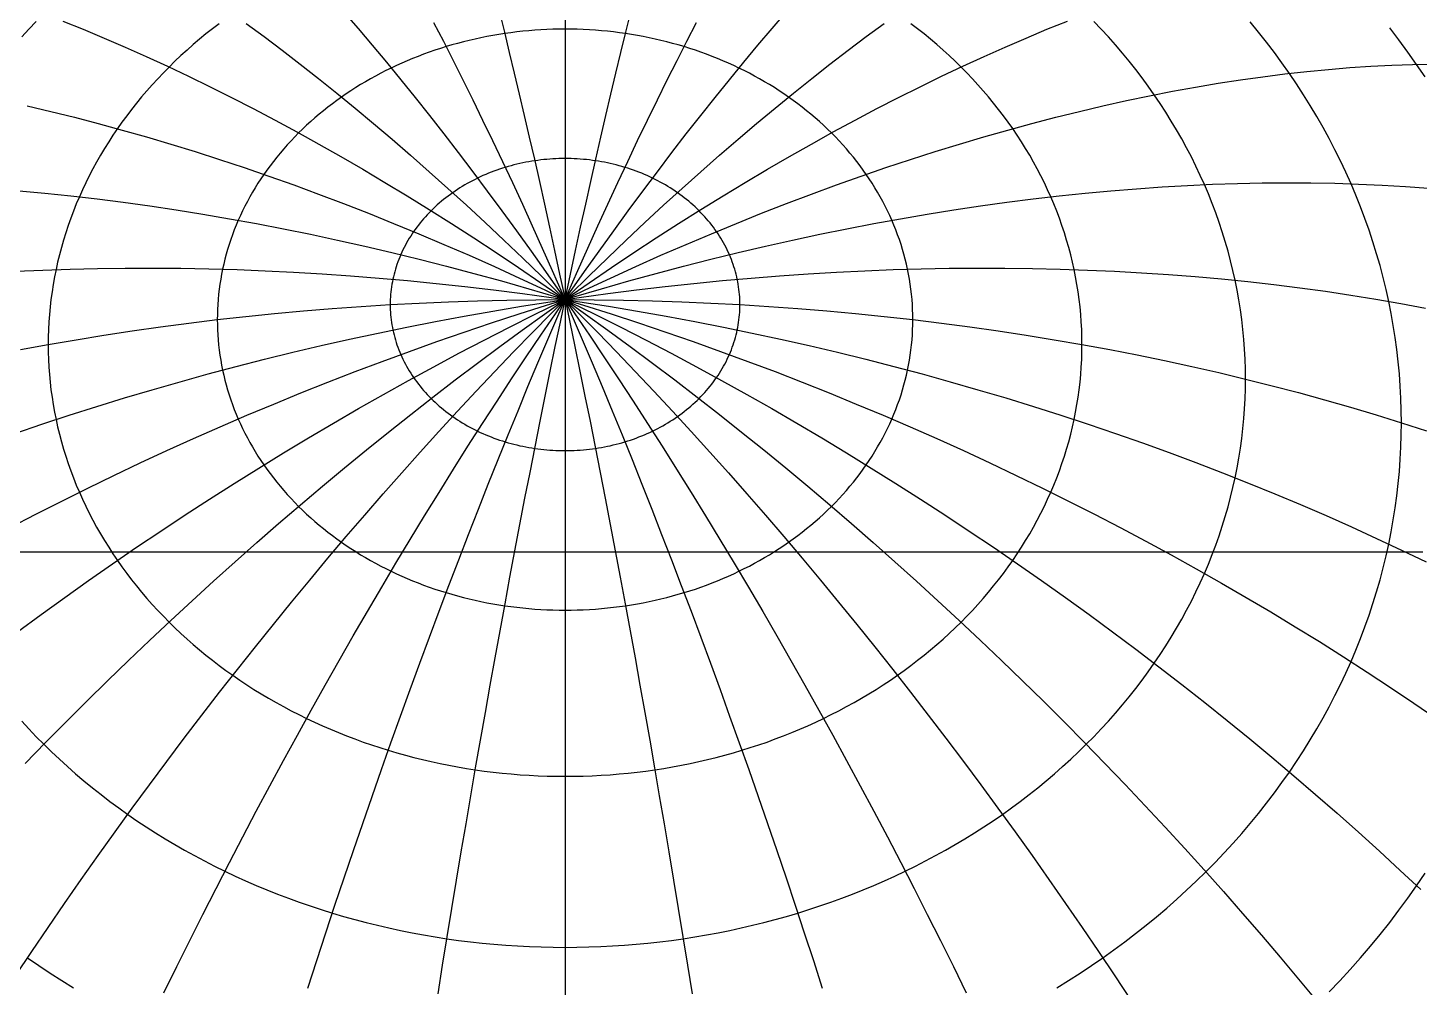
# Model space of a CAD drawing. Header units: millimetres. Extents: x -85 to 85, y -85 to 85.
# Drawn here: x -27.3 to 43.4, y 11.8 to 60.5 of the extents above; entities that cross this region are included whole.
import ezdxf

# ---------------------------------------------------------------- set-up
doc = ezdxf.new("R2010")
doc.units = ezdxf.units.MM
doc.layers.add('CUT_OUTER', color=1, linetype='Continuous')
doc.layers.add('ENGRAVE_FINE', color=8, linetype='Continuous')

msp = doc.modelspace()

# ---------------------------------------------------------------- linework, layer by layer
at = {"layer": 'CUT_OUTER'}
msp.add_circle((0, 0), 85, dxfattribs=at)
at = {"layer": 'ENGRAVE_FINE'}
for points in [[(-26.868, 60.848), (-27.2436, 60.4535), (-27.6109, 60.0535)], [(-27.4328, 23.1286), (-26.3981, 24.191), (-25.3552, 25.2461), (-24.3047, 26.2935), (-23.2467, 27.3328), (-22.1817, 28.3639), (-21.1099, 29.3863), (-20.0316, 30.3997), (-18.9473, 31.4039), (-17.8572, 32.3985), (-16.7617, 33.3833), (-15.661, 34.3579), (-14.5556, 35.322), (-13.4457, 36.2753), (-12.3318, 37.2177), (-11.2141, 38.1486), (-10.093, 39.068), (-8.9688, 39.9754), (-7.8418, 40.8707), (-6.7125, 41.7535), (-5.5812, 42.6236), (-4.4481, 43.4808), (-3.3137, 44.3247), (-2.1783, 45.155), (-1.0422, 45.9717), (0.0942, 46.7743), (1.2306, 47.5626), (2.3666, 48.3365), (3.5019, 49.0957), (4.6361, 49.8399), (5.7689, 50.5689), (6.8999, 51.2825), (8.0289, 51.9805), (9.1554, 52.6627), (10.2791, 53.3288), (11.3997, 53.9787), (12.5168, 54.6121), (13.6301, 55.2289), (14.7392, 55.8289), (15.8439, 56.4119), (16.9437, 56.9777), (18.0383, 57.5261), (19.1275, 58.057), (20.2109, 58.5702), (21.288, 59.0656), (22.3587, 59.543), (23.4226, 60.0023), (24.4794, 60.4432), (25.5287, 60.8658)], [(-25.5287, 60.8658), (-24.4794, 60.4432), (-23.4226, 60.0023), (-22.3587, 59.543), (-21.288, 59.0656), (-20.2109, 58.5702), (-19.1275, 58.057), (-18.0383, 57.5261), (-16.9437, 56.9777), (-15.8439, 56.4119), (-14.7392, 55.8289), (-13.6301, 55.2289), (-12.5168, 54.6121), (-11.3997, 53.9787), (-10.2791, 53.3288), (-9.1554, 52.6627), (-8.0289, 51.9805), (-6.8999, 51.2825), (-5.7689, 50.5689), (-4.6361, 49.8399), (-3.5019, 49.0957), (-2.3666, 48.3365), (-1.2306, 47.5626), (-0.0942, 46.7743), (1.0422, 45.9717), (2.1783, 45.155), (3.3137, 44.3247), (4.4481, 43.4808), (5.5812, 42.6236), (6.7125, 41.7535), (7.8418, 40.8707), (8.9688, 39.9754), (10.093, 39.068), (11.2141, 38.1486), (12.3318, 37.2177), (13.4457, 36.2753), (14.5556, 35.322), (15.661, 34.3579), (16.7617, 33.3833), (17.8572, 32.3985), (18.9473, 31.4039), (20.0316, 30.3997), (21.1099, 29.3863), (22.1817, 28.3639), (23.2467, 27.3328), (24.3047, 26.2935), (25.3552, 25.2461), (26.3981, 24.191), (27.4328, 23.1286), (28.4593, 22.0591), (29.4771, 20.9829), (30.4858, 19.9003), (31.4853, 18.8117), (32.4753, 17.7173), (33.4553, 16.6175), (34.4251, 15.5127), (35.3844, 14.4031), (36.333, 13.2891), (37.2705, 12.1711), (38.1966, 11.0494)], [(-20.3871, 11.4811), (-19.7332, 12.8122), (-19.0732, 14.1394), (-18.4075, 15.4623), (-17.7361, 16.7804), (-17.0594, 18.0935), (-16.3774, 19.4011), (-15.6905, 20.7027), (-14.9988, 21.998), (-14.3025, 23.2866), (-13.6019, 24.5682), (-12.8971, 25.8422), (-12.1884, 27.1084), (-11.4759, 28.3663), (-10.76, 29.6156), (-10.0408, 30.8559), (-9.3186, 32.0867), (-8.5935, 33.3078), (-7.8657, 34.5188), (-7.1356, 35.7192), (-6.4033, 36.9087), (-5.6691, 38.0871), (-4.9331, 39.2538), (-4.1957, 40.4085), (-3.4569, 41.5509), (-2.7171, 42.6807), (-1.9765, 43.7975), (-1.2353, 44.9009), (-0.4937, 45.9907), (0.2481, 47.0664), (0.9897, 48.1279), (1.7311, 49.1746), (2.472, 50.2064), (3.2121, 51.2229), (3.9512, 52.2237), (4.6891, 53.2087), (5.4256, 54.1775), (6.1604, 55.1297), (6.8934, 56.0652), (7.6242, 56.9836), (8.3528, 57.8846), (9.0787, 58.768), (9.802, 59.6335), (10.5222, 60.4809), (11.2392, 61.3098)], [(-11.2392, 61.3098), (-10.5222, 60.4809), (-9.802, 59.6335), (-9.0787, 58.768), (-8.3528, 57.8846), (-7.6242, 56.9836), (-6.8934, 56.0652), (-6.1604, 55.1297), (-5.4256, 54.1775), (-4.6891, 53.2087), (-3.9512, 52.2237), (-3.2121, 51.2229), (-2.472, 50.2064), (-1.7311, 49.1746), (-0.9897, 48.1279), (-0.2481, 47.0664), (0.4937, 45.9907), (1.2353, 44.9009), (1.9765, 43.7975), (2.7171, 42.6807), (3.4569, 41.5509), (4.1957, 40.4085), (4.9331, 39.2538), (5.6691, 38.0871), (6.4033, 36.9087), (7.1356, 35.7192), (7.8657, 34.5188), (8.5935, 33.3078), (9.3186, 32.0867), (10.0408, 30.8559), (10.76, 29.6156), (11.4759, 28.3663), (12.1884, 27.1084), (12.8971, 25.8422), (13.6019, 24.5682), (14.3025, 23.2866), (14.9988, 21.998), (15.6905, 20.7027), (16.3774, 19.4011), (17.0594, 18.0935), (17.7361, 16.7804), (18.4075, 15.4623), (19.0732, 14.1394), (19.7332, 12.8122), (20.3871, 11.4811)], [(-6.4546, 11.4216), (-6.222, 12.874), (-5.9874, 14.3225), (-5.7511, 15.7666), (-5.513, 17.206), (-5.2732, 18.6401), (-5.0318, 20.0685), (-4.7888, 21.4908), (-4.5444, 22.9065), (-4.2986, 24.3153), (-4.0516, 25.7167), (-3.8032, 27.1102), (-3.5538, 28.4955), (-3.3032, 29.8721), (-3.0516, 31.2396), (-2.7991, 32.5976), (-2.5458, 33.9457), (-2.2917, 35.2834), (-2.0368, 36.6103), (-1.7814, 37.9262), (-1.5254, 39.2304), (-1.2689, 40.5227), (-1.0121, 41.8027), (-0.755, 43.0699), (-0.4976, 44.324), (-0.24, 45.5647), (0.0176, 46.7914), (0.2751, 48.0039), (0.5327, 49.2017), (0.79, 50.3846), (1.0471, 51.5521), (1.3039, 52.704), (1.5603, 53.8397), (1.8162, 54.9591), (2.0716, 56.0617), (2.3263, 57.1473), (2.5803, 58.2154), (2.8336, 59.2658), (3.086, 60.2982), (3.3374, 61.3122)], [(-3.3374, 61.3122), (-3.086, 60.2982), (-2.8336, 59.2658), (-2.5803, 58.2154), (-2.3263, 57.1473), (-2.0716, 56.0617), (-1.8162, 54.9591), (-1.5603, 53.8397), (-1.3039, 52.704), (-1.0471, 51.5521), (-0.79, 50.3846), (-0.5327, 49.2017), (-0.2751, 48.0039), (-0.0176, 46.7914), (0.24, 45.5647), (0.4976, 44.324), (0.755, 43.0699), (1.0121, 41.8027), (1.2689, 40.5227), (1.5254, 39.2304), (1.7814, 37.9262), (2.0368, 36.6103), (2.2917, 35.2834), (2.5458, 33.9457), (2.7991, 32.5976), (3.0516, 31.2396), (3.3032, 29.8721), (3.5538, 28.4955), (3.8032, 27.1102), (4.0516, 25.7167), (4.2986, 24.3153), (4.5444, 22.9065), (4.7888, 21.4908), (5.0318, 20.0685), (5.2732, 18.6401), (5.513, 17.206), (5.7511, 15.7666), (5.9874, 14.3225), (6.222, 12.874), (6.4546, 11.4216)], [(0, 61.1439), (0, 60.1041), (0, 59.046), (0, 57.9699), (0, 56.8761), (0, 55.765), (0, 54.6369), (0, 53.4922), (0, 52.3312), (0, 51.1543), (0, 49.9617), (0, 48.754), (0, 47.5314), (0, 46.2943), (0, 45.0431), (0, 43.7782), (0, 42.5), (0, 41.2088), (0, 39.9051), (0, 38.5892), (0, 37.2615), (0, 35.9226), (0, 34.5726), (0, 33.2121), (0, 31.8416), (0, 30.4613), (0, 29.0717), (0, 27.6733), (0, 26.2664), (0, 24.8516), (0, 23.4292), (0, 21.9996), (0, 20.5634), (0, 19.1208), (0, 17.6725), (0, 16.2188), (0, 14.7601), (0, 13.2969), (0, 11.8297), (0, 10.3589)], [(34.5726, 42.6701), (34.5673, 43.1742), (34.5516, 43.6782), (34.5252, 44.1818), (34.4884, 44.685), (34.4411, 45.1876), (34.3832, 45.6894), (34.3149, 46.1903), (34.2362, 46.6901), (34.147, 47.1887), (34.0474, 47.6859), (33.9374, 48.1816), (33.8171, 48.6757), (33.6865, 49.1678), (33.5457, 49.658), (33.3946, 50.1461), (33.2333, 50.6319), (33.062, 51.1153), (32.8805, 51.5961), (32.689, 52.0742), (32.4876, 52.5494), (32.2763, 53.0216), (32.0552, 53.4906), (31.8243, 53.9564), (31.5837, 54.4187), (31.3334, 54.8774), (31.0737, 55.3325), (30.8044, 55.7836), (30.5258, 56.2308), (30.2379, 56.6738), (29.9408, 57.1126), (29.6345, 57.547), (29.3192, 57.9768), (28.995, 58.402), (28.662, 58.8224), (28.3202, 59.2379), (27.9698, 59.6483), (27.6109, 60.0535), (27.2436, 60.4535), (26.868, 60.848)], [(42.5, 40.4505), (42.4935, 41.0702), (42.4741, 41.6898), (42.4418, 42.3089), (42.3965, 42.9275), (42.3383, 43.5453), (42.2672, 44.1622), (42.1832, 44.7779), (42.0864, 45.3923), (41.9768, 46.0053), (41.8543, 46.6165), (41.7192, 47.2258), (41.5713, 47.8331), (41.4107, 48.4382), (41.2376, 49.0408), (41.0518, 49.6407), (40.8536, 50.2379), (40.643, 50.8321), (40.4199, 51.4232), (40.1845, 52.0109), (39.9369, 52.5951), (39.6772, 53.1756), (39.4053, 53.7522), (39.1215, 54.3247), (38.8257, 54.893), (38.5181, 55.457), (38.1987, 56.0163), (37.8678, 56.5709), (37.5253, 57.1206), (37.1713, 57.6653), (36.8061, 58.2047), (36.4296, 58.7386), (36.042, 59.267), (35.6435, 59.7897), (35.2341, 60.3065), (34.814, 60.8172)], [(-27.9278, 12.3377), (-27.104, 13.5686), (-26.2719, 14.7953), (-25.4318, 16.0175), (-24.584, 17.2348), (-23.7287, 18.4469), (-22.8661, 19.6533), (-21.9966, 20.8538), (-21.1204, 22.0479), (-20.2378, 23.2353), (-19.349, 24.4156), (-18.4543, 25.5884), (-17.554, 26.7535), (-16.6483, 27.9105), (-15.7376, 29.0589), (-14.822, 30.1985), (-13.902, 31.3288), (-12.9777, 32.4497), (-12.0495, 33.5606), (-11.1176, 34.6614), (-10.1823, 35.7515), (-9.2439, 36.8308), (-8.3027, 37.8989), (-7.3589, 38.9554), (-6.413, 40), (-5.465, 41.0325), (-4.5154, 42.0525), (-3.5645, 43.0596), (-2.6124, 44.0537), (-1.6596, 45.0343), (-0.7062, 46.0012), (0.2474, 46.9541), (1.2009, 47.8927), (2.154, 48.8167), (3.1065, 49.7258), (4.058, 50.6198), (5.0083, 51.4984), (5.9571, 52.3612), (6.904, 53.2082), (7.8489, 54.0389), (8.7913, 54.8532), (9.7311, 55.6507), (10.6679, 56.4313), (11.6015, 57.1947), (12.5316, 57.9407), (13.4578, 58.669), (14.3799, 59.3795), (15.2976, 60.0719), (16.2107, 60.746)], [(-17.5757, 60.7307), (-17.9137, 60.472), (-18.2462, 60.2083), (-18.5732, 59.9399), (-18.8945, 59.6667), (-19.2101, 59.3889), (-19.5198, 59.1065), (-19.8235, 58.8196), (-20.1213, 58.5284), (-20.4129, 58.2328), (-20.6982, 57.9331), (-20.9773, 57.6292), (-21.25, 57.3213), (-21.5162, 57.0095), (-21.7759, 56.6939), (-22.0289, 56.3745), (-22.2752, 56.0514), (-22.5147, 55.7249), (-22.7474, 55.3948), (-22.9732, 55.0615), (-23.1919, 54.7249), (-23.4036, 54.3852), (-23.6081, 54.0424), (-23.8055, 53.6967), (-23.9956, 53.3482), (-24.1784, 52.9969), (-24.3538, 52.643), (-24.5218, 52.2867), (-24.6824, 51.9279), (-24.8354, 51.5669), (-24.9809, 51.2037), (-25.1187, 50.8384), (-25.2489, 50.4711), (-25.3714, 50.1021), (-25.4862, 49.7312), (-25.5932, 49.3588), (-25.6925, 48.9849), (-25.7839, 48.6096), (-25.8674, 48.233), (-25.9431, 47.8552), (-26.0108, 47.4764), (-26.0707, 47.0967), (-26.1226, 46.7161), (-26.1665, 46.3349), (-26.2025, 45.953), (-26.2304, 45.5707), (-26.2504, 45.1881), (-26.2624, 44.8052), (-26.2664, 44.4222), (-26.2624, 44.0392), (-26.2504, 43.6563), (-26.2304, 43.2737), (-26.2025, 42.8914), (-26.1665, 42.5095), (-26.1226, 42.1283), (-26.0707, 41.7477), (-26.0108, 41.368), (-25.9431, 40.9892), (-25.8674, 40.6114), (-25.7839, 40.2348), (-25.6925, 39.8595), (-25.5932, 39.4856), (-25.4862, 39.1132), (-25.3714, 38.7423), (-25.2489, 38.3733), (-25.1187, 38.006), (-24.9809, 37.6407), (-24.8354, 37.2775), (-24.6824, 36.9165), (-24.5218, 36.5577), (-24.3538, 36.2013), (-24.1784, 35.8475), (-23.9956, 35.4962), (-23.8055, 35.1477), (-23.6081, 34.802), (-23.4036, 34.4592), (-23.1919, 34.1195), (-22.9732, 33.7829), (-22.7474, 33.4496), (-22.5147, 33.1195), (-22.2752, 32.793), (-22.0289, 32.4699), (-21.7759, 32.1505), (-21.5162, 31.8349), (-21.25, 31.5231), (-20.9773, 31.2152), (-20.6982, 30.9113), (-20.4129, 30.6116), (-20.1213, 30.316), (-19.8235, 30.0248), (-19.5198, 29.7379), (-19.2101, 29.4555), (-18.8945, 29.1777), (-18.5732, 28.9045), (-18.2462, 28.6361), (-17.9137, 28.3724), (-17.5757, 28.1137), (-17.2323, 27.8599), (-16.8837, 27.6111), (-16.53, 27.3675), (-16.1712, 27.1291), (-15.8075, 26.8959), (-15.439, 26.6681), (-15.0658, 26.4457), (-14.688, 26.2287), (-14.3057, 26.0173), (-13.9191, 25.8115), (-13.5282, 25.6114), (-13.1332, 25.417), (-12.7342, 25.2284), (-12.3313, 25.0457), (-11.9247, 24.8688), (-11.5145, 24.6979), (-11.1007, 24.533), (-10.6835, 24.3742), (-10.2631, 24.2214), (-9.8396, 24.0749), (-9.4131, 23.9345), (-8.9837, 23.8004), (-8.5515, 23.6725), (-8.1168, 23.551), (-7.6796, 23.4358), (-7.24, 23.327), (-6.7983, 23.2247), (-6.3544, 23.1288), (-5.9087, 23.0394), (-5.4611, 22.9565), (-5.0119, 22.8801), (-4.5611, 22.8103), (-4.109, 22.7471), (-3.6556, 22.6905), (-3.2011, 22.6405), (-2.7456, 22.5971), (-2.2893, 22.5604), (-1.8323, 22.5304), (-1.3747, 22.507), (-0.9167, 22.4903), (-0.4584, 22.4802), (0, 22.4769), (0.4584, 22.4802), (0.9167, 22.4903), (1.3747, 22.507), (1.8323, 22.5304), (2.2893, 22.5604), (2.7456, 22.5971), (3.2011, 22.6405), (3.6556, 22.6905), (4.109, 22.7471), (4.5611, 22.8103), (5.0119, 22.8801), (5.4611, 22.9565), (5.9087, 23.0394), (6.3544, 23.1288), (6.7983, 23.2247), (7.24, 23.327), (7.6796, 23.4358), (8.1168, 23.551), (8.5515, 23.6725), (8.9837, 23.8004), (9.4131, 23.9345), (9.8396, 24.0749), (10.2631, 24.2214), (10.6835, 24.3742), (11.1007, 24.533), (11.5145, 24.6979), (11.9247, 24.8688), (12.3313, 25.0457), (12.7342, 25.2284), (13.1332, 25.417), (13.5282, 25.6114), (13.9191, 25.8115), (14.3057, 26.0173), (14.688, 26.2287), (15.0658, 26.4457), (15.439, 26.6681), (15.8075, 26.8959), (16.1712, 27.1291), (16.53, 27.3675), (16.8837, 27.6111), (17.2323, 27.8599), (17.5757, 28.1137), (17.9137, 28.3724), (18.2462, 28.6361), (18.5732, 28.9045), (18.8945, 29.1777), (19.2101, 29.4555), (19.5198, 29.7379), (19.8235, 30.0248), (20.1213, 30.316), (20.4129, 30.6116), (20.6982, 30.9113), (20.9773, 31.2152), (21.25, 31.5231), (21.5162, 31.8349), (21.7759, 32.1505), (22.0289, 32.4699), (22.2752, 32.793), (22.5147, 33.1195), (22.7474, 33.4496), (22.9732, 33.7829), (23.1919, 34.1195), (23.4036, 34.4592), (23.6081, 34.802), (23.8055, 35.1477), (23.9956, 35.4962), (24.1784, 35.8475), (24.3538, 36.2013), (24.5218, 36.5577), (24.6824, 36.9165), (24.8354, 37.2775), (24.9809, 37.6407), (25.1187, 38.006), (25.2489, 38.3733), (25.3714, 38.7423), (25.4862, 39.1132), (25.5932, 39.4856), (25.6925, 39.8595), (25.7839, 40.2348), (25.8674, 40.6114), (25.9431, 40.9892), (26.0108, 41.368), (26.0707, 41.7477), (26.1226, 42.1283), (26.1665, 42.5095), (26.2025, 42.8914), (26.2304, 43.2737), (26.2504, 43.6563), (26.2624, 44.0392), (26.2664, 44.4222)], [(17.6725, 45.6876), (17.6698, 45.9453), (17.6617, 46.2029), (17.6483, 46.4603), (17.6294, 46.7175), (17.6052, 46.9744), (17.5757, 47.231), (17.5408, 47.487), (17.5005, 47.7425), (17.4549, 47.9974), (17.404, 48.2515), (17.3478, 48.5049), (17.2863, 48.7574), (17.2195, 49.009), (17.1475, 49.2596), (17.0703, 49.5091), (16.9879, 49.7574), (16.9003, 50.0045), (16.8075, 50.2503), (16.7097, 50.4946), (16.6067, 50.7376), (16.4987, 50.9789), (16.3857, 51.2187), (16.2676, 51.4568), (16.1446, 51.6931), (16.0167, 51.9276), (15.8839, 52.1602), (15.7463, 52.3908), (15.6039, 52.6194), (15.4567, 52.8459), (15.3048, 53.0702), (15.1483, 53.2922), (14.9871, 53.5119), (14.8214, 53.7293), (14.6512, 53.9441), (14.4765, 54.1565), (14.2973, 54.3663), (14.1139, 54.5735), (13.9261, 54.7779), (13.7341, 54.9796), (13.5379, 55.1784), (13.3376, 55.3744), (13.1332, 55.5674), (12.9248, 55.7574), (12.7125, 55.9443), (12.4963, 56.1281), (12.2763, 56.3087), (12.0526, 56.4861), (11.8252, 56.6602), (11.5942, 56.831), (11.3597, 56.9983), (11.1217, 57.1623), (10.8803, 57.3227), (10.6356, 57.4796), (10.3876, 57.6328), (10.1365, 57.7825), (9.8823, 57.9284), (9.6251, 58.0707), (9.365, 58.2091), (9.102, 58.3438), (8.8362, 58.4746), (8.5678, 58.6015), (8.2967, 58.7244), (8.0231, 58.8434), (7.7471, 58.9584), (7.4687, 59.0693), (7.1881, 59.1762), (6.9052, 59.279), (6.6202, 59.3776), (6.3333, 59.472), (6.0443, 59.5623), (5.7536, 59.6483), (5.4611, 59.7301), (5.1669, 59.8076), (4.8712, 59.8808), (4.574, 59.9496), (4.2754, 60.0141), (3.9754, 60.0743), (3.6743, 60.1301), (3.3721, 60.1815), (3.0688, 60.2284), (2.7646, 60.2709), (2.4595, 60.309), (2.1537, 60.3427), (1.8473, 60.3718), (1.5403, 60.3965), (1.2328, 60.4168), (0.9249, 60.4325), (0.6168, 60.4437), (0.3084, 60.4505), (0, 60.4527), (-0.3084, 60.4505), (-0.6168, 60.4437), (-0.9249, 60.4325), (-1.2328, 60.4168), (-1.5403, 60.3965), (-1.8473, 60.3718), (-2.1537, 60.3427), (-2.4595, 60.309), (-2.7646, 60.2709), (-3.0688, 60.2284), (-3.3721, 60.1815), (-3.6743, 60.1301), (-3.9754, 60.0743), (-4.2754, 60.0141), (-4.574, 59.9496), (-4.8712, 59.8808), (-5.1669, 59.8076), (-5.4611, 59.7301), (-5.7536, 59.6483), (-6.0443, 59.5623), (-6.3333, 59.472), (-6.6202, 59.3776), (-6.9052, 59.279), (-7.1881, 59.1762), (-7.4687, 59.0693), (-7.7471, 58.9584), (-8.0231, 58.8434), (-8.2967, 58.7244), (-8.5678, 58.6015), (-8.8362, 58.4746), (-9.102, 58.3438), (-9.365, 58.2091), (-9.6251, 58.0707), (-9.8823, 57.9284), (-10.1365, 57.7825), (-10.3876, 57.6328), (-10.6356, 57.4796), (-10.8803, 57.3227), (-11.1217, 57.1623), (-11.3597, 56.9983), (-11.5942, 56.831), (-11.8252, 56.6602), (-12.0526, 56.4861), (-12.2763, 56.3087), (-12.4963, 56.1281), (-12.7125, 55.9443), (-12.9248, 55.7574), (-13.1332, 55.5674), (-13.3376, 55.3744), (-13.5379, 55.1784), (-13.7341, 54.9796), (-13.9261, 54.7779), (-14.1139, 54.5735), (-14.2973, 54.3663), (-14.4765, 54.1565), (-14.6512, 53.9441), (-14.8214, 53.7293), (-14.9871, 53.5119), (-15.1483, 53.2922), (-15.3048, 53.0702), (-15.4567, 52.8459), (-15.6039, 52.6194), (-15.7463, 52.3908), (-15.8839, 52.1602), (-16.0167, 51.9276), (-16.1446, 51.6931), (-16.2676, 51.4568), (-16.3857, 51.2187), (-16.4987, 50.9789), (-16.6067, 50.7376), (-16.7097, 50.4946), (-16.8075, 50.2503), (-16.9003, 50.0045), (-16.9879, 49.7574), (-17.0703, 49.5091), (-17.1475, 49.2596), (-17.2195, 49.009), (-17.2863, 48.7574), (-17.3478, 48.5049), (-17.404, 48.2515), (-17.4549, 47.9974), (-17.5005, 47.7425), (-17.5408, 47.487), (-17.5757, 47.231), (-17.6052, 46.9744), (-17.6294, 46.7175), (-17.6483, 46.4603), (-17.6617, 46.2029), (-17.6698, 45.9453), (-17.6725, 45.6876), (-17.6698, 45.4299), (-17.6617, 45.1723), (-17.6483, 44.9148), (-17.6294, 44.6576), (-17.6052, 44.4007), (-17.5757, 44.1442), (-17.5408, 43.8882), (-17.5005, 43.6327), (-17.4549, 43.3778), (-17.404, 43.1236), (-17.3478, 42.8703), (-17.2863, 42.6177), (-17.2195, 42.3661), (-17.1475, 42.1156), (-17.0703, 41.8661), (-16.9879, 41.6177), (-16.9003, 41.3707), (-16.8075, 41.1249), (-16.7097, 40.8805), (-16.6067, 40.6376), (-16.4987, 40.3962), (-16.3857, 40.1565), (-16.2676, 39.9184), (-16.1446, 39.682), (-16.0167, 39.4476), (-15.8839, 39.215), (-15.7463, 38.9843), (-15.6039, 38.7558), (-15.4567, 38.5293), (-15.3048, 38.305), (-15.1483, 38.083), (-14.9871, 37.8632), (-14.8214, 37.6459), (-14.6512, 37.431), (-14.4765, 37.2186), (-14.2973, 37.0088), (-14.1139, 36.8017), (-13.9261, 36.5972), (-13.7341, 36.3956), (-13.5379, 36.1967), (-13.3376, 36.0008), (-13.1332, 35.8078), (-12.9248, 35.6178), (-12.7125, 35.4308), (-12.4963, 35.247), (-12.2763, 35.0664), (-12.0526, 34.889), (-11.8252, 34.7149), (-11.5942, 34.5442), (-11.3597, 34.3768), (-11.1217, 34.2129), (-10.8803, 34.0525), (-10.6356, 33.8956), (-10.3876, 33.7423), (-10.1365, 33.5927), (-9.8823, 33.4467), (-9.6251, 33.3045), (-9.365, 33.166), (-9.102, 33.0314), (-8.8362, 32.9006), (-8.5678, 32.7737), (-8.2967, 32.6507), (-8.0231, 32.5317), (-7.7471, 32.4167), (-7.4687, 32.3058), (-7.1881, 32.1989), (-6.9052, 32.0962), (-6.6202, 31.9976), (-6.3333, 31.9031), (-6.0443, 31.8129), (-5.7536, 31.7268), (-5.4611, 31.6451), (-5.1669, 31.5676), (-4.8712, 31.4944), (-4.574, 31.4255), (-4.2754, 31.361), (-3.9754, 31.3009), (-3.6743, 31.2451), (-3.3721, 31.1937), (-3.0688, 31.1467), (-2.7646, 31.1042), (-2.4595, 31.0661), (-2.1537, 31.0325), (-1.8473, 31.0033), (-1.5403, 30.9786), (-1.2328, 30.9584), (-0.9249, 30.9427), (-0.6168, 30.9314), (-0.3084, 30.9247), (0, 30.9224), (0.3084, 30.9247), (0.6168, 30.9314), (0.9249, 30.9427), (1.2328, 30.9584), (1.5403, 30.9786), (1.8473, 31.0033), (2.1537, 31.0325), (2.4595, 31.0661), (2.7646, 31.1042), (3.0688, 31.1467), (3.3721, 31.1937), (3.6743, 31.2451), (3.9754, 31.3009), (4.2754, 31.361), (4.574, 31.4255), (4.8712, 31.4944), (5.1669, 31.5676), (5.4611, 31.6451), (5.7536, 31.7268), (6.0443, 31.8129), (6.3333, 31.9031), (6.6202, 31.9976), (6.9052, 32.0962), (7.1881, 32.1989), (7.4687, 32.3058), (7.7471, 32.4167), (8.0231, 32.5317), (8.2967, 32.6507), (8.5678, 32.7737), (8.8362, 32.9006), (9.102, 33.0314), (9.365, 33.166), (9.6251, 33.3045), (9.8823, 33.4467), (10.1365, 33.5927), (10.3876, 33.7423), (10.6356, 33.8956), (10.8803, 34.0525), (11.1217, 34.2129), (11.3597, 34.3768), (11.5942, 34.5442), (11.8252, 34.7149), (12.0526, 34.889), (12.2763, 35.0664), (12.4963, 35.247), (12.7125, 35.4308), (12.9248, 35.6178), (13.1332, 35.8078), (13.3376, 36.0008), (13.5379, 36.1967), (13.7341, 36.3956), (13.9261, 36.5972), (14.1139, 36.8017), (14.2973, 37.0088), (14.4765, 37.2186), (14.6512, 37.431), (14.8214, 37.6459), (14.9871, 37.8632), (15.1483, 38.083), (15.3048, 38.305), (15.4567, 38.5293), (15.6039, 38.7558), (15.7463, 38.9843), (15.8839, 39.215), (16.0167, 39.4476), (16.1446, 39.682), (16.2676, 39.9184), (16.3857, 40.1565), (16.4987, 40.3962), (16.6067, 40.6376), (16.7097, 40.8805), (16.8075, 41.1249), (16.9003, 41.3707), (16.9879, 41.6177), (17.0703, 41.8661), (17.1475, 42.1156), (17.2195, 42.3661), (17.2863, 42.6177), (17.3478, 42.8703), (17.404, 43.1236), (17.4549, 43.3778), (17.5005, 43.6327), (17.5408, 43.8882), (17.5757, 44.1442), (17.6052, 44.4007), (17.6294, 44.6576), (17.6483, 44.9148), (17.6617, 45.1723), (17.6698, 45.4299), (17.6725, 45.6876)], [(-16.2107, 60.746), (-15.2976, 60.0719), (-14.3799, 59.3795), (-13.4578, 58.669), (-12.5316, 57.9407), (-11.6015, 57.1947), (-10.6679, 56.4313), (-9.7311, 55.6507), (-8.7913, 54.8532), (-7.8489, 54.0389), (-6.904, 53.2082), (-5.9571, 52.3612), (-5.0083, 51.4984), (-4.058, 50.6198), (-3.1065, 49.7258), (-2.154, 48.8167), (-1.2009, 47.8927), (-0.2474, 46.9541), (0.7062, 46.0012), (1.6596, 45.0343), (2.6124, 44.0537), (3.5645, 43.0596), (4.5154, 42.0525), (5.465, 41.0325), (6.413, 40), (7.3589, 38.9554), (8.3027, 37.8989), (9.2439, 36.8308), (10.1823, 35.7515), (11.1176, 34.6614), (12.0495, 33.5606), (12.9777, 32.4497), (13.902, 31.3288), (14.822, 30.1985), (15.7376, 29.0589), (16.6483, 27.9105), (17.554, 26.7535), (18.4543, 25.5884), (19.349, 24.4156), (20.2378, 23.2353), (21.1204, 22.0479), (21.9966, 20.8538), (22.8661, 19.6533), (23.7287, 18.4469), (24.584, 17.2348), (25.4318, 16.0175), (26.2719, 14.7953), (27.104, 13.5686), (27.9278, 12.3377), (28.7431, 11.1032)], [(-13.0706, 11.7179), (-12.6154, 13.1229), (-12.1564, 14.5239), (-11.6937, 15.9205), (-11.2274, 17.3123), (-10.7576, 18.6988), (-10.2846, 20.0796), (-9.8085, 21.4542), (-9.3294, 22.8224), (-8.8474, 24.1836), (-8.3628, 25.5374), (-7.8756, 26.8834), (-7.386, 28.2213), (-6.8941, 29.5505), (-6.4002, 30.8708), (-5.9043, 32.1816), (-5.4066, 33.4827), (-4.9073, 34.7735), (-4.4064, 36.0538), (-3.9042, 37.323), (-3.4009, 38.5809), (-2.8965, 39.8271), (-2.3912, 41.0611), (-1.8852, 42.2826), (-1.3786, 43.4912), (-0.8716, 44.6866), (-0.3643, 45.8684), (0.1431, 47.0362), (0.6505, 48.1897), (1.1576, 49.3285), (1.6644, 50.4522), (2.1707, 51.5606), (2.6763, 52.6533), (3.1811, 53.73), (3.6849, 54.7903), (4.1877, 55.8339), (4.6891, 56.8605), (5.1891, 57.8697), (5.6876, 58.8614), (6.1843, 59.8351), (6.6791, 60.7906)], [(-6.6791, 60.7906), (-6.1843, 59.8351), (-5.6876, 58.8614), (-5.1891, 57.8697), (-4.6891, 56.8605), (-4.1877, 55.8339), (-3.6849, 54.7903), (-3.1811, 53.73), (-2.6763, 52.6533), (-2.1707, 51.5606), (-1.6644, 50.4522), (-1.1576, 49.3285), (-0.6505, 48.1897), (-0.1431, 47.0362), (0.3643, 45.8684), (0.8716, 44.6866), (1.3786, 43.4912), (1.8852, 42.2826), (2.3912, 41.0611), (2.8965, 39.8271), (3.4009, 38.5809), (3.9042, 37.323), (4.4064, 36.0538), (4.9073, 34.7735), (5.4066, 33.4827), (5.9043, 32.1816), (6.4002, 30.8708), (6.8941, 29.5505), (7.386, 28.2213), (7.8756, 26.8834), (8.3628, 25.5374), (8.8474, 24.1836), (9.3294, 22.8224), (9.8085, 21.4542), (10.2846, 20.0796), (10.7576, 18.6988), (11.2274, 17.3123), (11.6937, 15.9205), (12.1564, 14.5239), (12.6154, 13.1229), (13.0706, 11.7179)], [(26.2664, 44.4222), (26.2624, 44.8052), (26.2504, 45.1881), (26.2304, 45.5707), (26.2025, 45.953), (26.1665, 46.3349), (26.1226, 46.7161), (26.0707, 47.0967), (26.0108, 47.4764), (25.9431, 47.8552), (25.8674, 48.233), (25.7839, 48.6096), (25.6925, 48.9849), (25.5932, 49.3588), (25.4862, 49.7312), (25.3714, 50.1021), (25.2489, 50.4711), (25.1187, 50.8384), (24.9809, 51.2037), (24.8354, 51.5669), (24.6824, 51.9279), (24.5218, 52.2867), (24.3538, 52.643), (24.1784, 52.9969), (23.9956, 53.3482), (23.8055, 53.6967), (23.6081, 54.0424), (23.4036, 54.3852), (23.1919, 54.7249), (22.9732, 55.0615), (22.7474, 55.3948), (22.5147, 55.7249), (22.2752, 56.0514), (22.0289, 56.3745), (21.7759, 56.6939), (21.5162, 57.0095), (21.25, 57.3213), (20.9773, 57.6292), (20.6982, 57.9331), (20.4129, 58.2328), (20.1213, 58.5284), (19.8235, 58.8196), (19.5198, 59.1065), (19.2101, 59.3889), (18.8945, 59.6667), (18.5732, 59.9399), (18.2462, 60.2083), (17.9137, 60.472), (17.5757, 60.7307)], [(43.6975, 58.0249), (43.2681, 58.659), (42.8256, 59.2867), (42.37, 59.9079), (41.9014, 60.5223)], [(-27.8181, 29.8261), (-26.6244, 30.7033), (-25.4226, 31.5712), (-24.2131, 32.4295), (-22.9962, 33.2779), (-21.7723, 34.1162), (-20.5417, 34.9441), (-19.3049, 35.7614), (-18.0622, 36.5677), (-16.8141, 37.3629), (-15.5607, 38.1467), (-14.3027, 38.9189), (-13.0403, 39.6793), (-11.7739, 40.4276), (-10.504, 41.1635), (-9.2308, 41.8869), (-7.9548, 42.5976), (-6.6764, 43.2953), (-5.396, 43.9797), (-4.1139, 44.6508), (-2.8306, 45.3083), (-1.5464, 45.952), (-0.2617, 46.5817), (1.023, 47.1972), (2.3074, 47.7983), (3.5912, 48.3849), (4.8738, 48.9567), (6.1549, 49.5137), (7.4342, 50.0555), (8.7112, 50.5821), (9.9856, 51.0933), (11.2569, 51.5889), (12.5248, 52.0688), (13.7889, 52.5328), (15.0487, 52.9809), (16.304, 53.4128), (17.5543, 53.8284), (18.7993, 54.2276), (20.0385, 54.6103), (21.2717, 54.9764), (22.4983, 55.3257), (23.7182, 55.6582), (24.9307, 55.9737), (26.1357, 56.2722), (27.3328, 56.5536), (28.5215, 56.8177), (29.7015, 57.0645), (30.8724, 57.2939), (32.034, 57.5059), (33.1858, 57.7003), (34.3275, 57.8772), (35.4587, 58.0364), (36.5792, 58.178), (37.6885, 58.3018), (38.7863, 58.4079), (39.8723, 58.4962), (40.9462, 58.5667), (42.0075, 58.6193), (43.0561, 58.6541), (44.0916, 58.671)], [(-27.3328, 56.5536), (-26.1357, 56.2722), (-24.9307, 55.9737), (-23.7182, 55.6582), (-22.4983, 55.3257), (-21.2717, 54.9764), (-20.0385, 54.6103), (-18.7993, 54.2276), (-17.5543, 53.8284), (-16.304, 53.4128), (-15.0487, 52.9809), (-13.7889, 52.5328), (-12.5248, 52.0688), (-11.2569, 51.5889), (-9.9856, 51.0933), (-8.7112, 50.5821), (-7.4342, 50.0555), (-6.1549, 49.5137), (-4.8738, 48.9567), (-3.5912, 48.3849), (-2.3074, 47.7983), (-1.023, 47.1972), (0.2617, 46.5817), (1.5464, 45.952), (2.8306, 45.3083), (4.1139, 44.6508), (5.396, 43.9797), (6.6764, 43.2953), (7.9548, 42.5976), (9.2308, 41.8869), (10.504, 41.1635), (11.7739, 40.4276), (13.0403, 39.6793), (14.3027, 38.9189), (15.5607, 38.1467), (16.8141, 37.3629), (18.0622, 36.5677), (19.3049, 35.7614), (20.5417, 34.9441), (21.7723, 34.1162), (22.9962, 33.2779), (24.2131, 32.4295), (25.4226, 31.5712), (26.6244, 30.7033), (27.8181, 29.8261), (29.0033, 28.9397), (30.1797, 28.0446), (31.3469, 27.1409), (32.5045, 26.2289), (33.6522, 25.3089), (34.7897, 24.3812), (35.9166, 23.4462), (37.0325, 22.5039), (38.1372, 21.5548), (39.2302, 20.5992), (40.3113, 19.6372), (41.3801, 18.6693), (42.4363, 17.6957), (43.4796, 16.7167)], [(8.8849, 46.4524), (8.8836, 46.5819), (8.8795, 46.7115), (8.8727, 46.8409), (8.8633, 46.9702), (8.8511, 47.0994), (8.8362, 47.2283), (8.8187, 47.3571), (8.7985, 47.4855), (8.7755, 47.6136), (8.7499, 47.7414), (8.7217, 47.8688), (8.6908, 47.9958), (8.6572, 48.1223), (8.621, 48.2482), (8.5822, 48.3737), (8.5407, 48.4985), (8.4967, 48.6227), (8.4501, 48.7463), (8.4009, 48.8692), (8.3491, 48.9913), (8.2948, 49.1126), (8.238, 49.2332), (8.1786, 49.3529), (8.1168, 49.4717), (8.0525, 49.5896), (7.9857, 49.7065), (7.9165, 49.8225), (7.8449, 49.9374), (7.7709, 50.0512), (7.6946, 50.164), (7.6159, 50.2756), (7.5348, 50.3861), (7.4515, 50.4954), (7.3659, 50.6034), (7.2781, 50.7102), (7.1881, 50.8157), (7.0958, 50.9198), (7.0014, 51.0226), (6.9049, 51.124), (6.8062, 51.224), (6.7055, 51.3225), (6.6028, 51.4195), (6.498, 51.515), (6.3913, 51.609), (6.2826, 51.7014), (6.172, 51.7922), (6.0595, 51.8814), (5.9452, 51.9689), (5.829, 52.0548), (5.7111, 52.1389), (5.5915, 52.2213), (5.4701, 52.302), (5.3471, 52.3809), (5.2224, 52.4579), (5.0962, 52.5332), (4.9684, 52.6065), (4.8391, 52.678), (4.7083, 52.7477), (4.5761, 52.8154), (4.4425, 52.8811), (4.3075, 52.9449), (4.1712, 53.0067), (4.0337, 53.0665), (3.8949, 53.1244), (3.7549, 53.1801), (3.6138, 53.2339), (3.4716, 53.2855), (3.3283, 53.3351), (3.1841, 53.3826), (3.0388, 53.428), (2.8926, 53.4712), (2.7456, 53.5123), (2.5977, 53.5513), (2.449, 53.5881), (2.2996, 53.6227), (2.1495, 53.6551), (1.9987, 53.6854), (1.8473, 53.7134), (1.6953, 53.7392), (1.5429, 53.7629), (1.3899, 53.7842), (1.2365, 53.8034), (1.0828, 53.8203), (0.9287, 53.835), (0.7744, 53.8474), (0.6198, 53.8575), (0.465, 53.8655), (0.3101, 53.8711), (0.1551, 53.8745), (0, 53.8756), (-0.1551, 53.8745), (-0.3101, 53.8711), (-0.465, 53.8655), (-0.6198, 53.8575), (-0.7744, 53.8474), (-0.9287, 53.835), (-1.0828, 53.8203), (-1.2365, 53.8034), (-1.3899, 53.7842), (-1.5429, 53.7629), (-1.6953, 53.7392), (-1.8473, 53.7134), (-1.9987, 53.6854), (-2.1495, 53.6551), (-2.2996, 53.6227), (-2.449, 53.5881), (-2.5977, 53.5513), (-2.7456, 53.5123), (-2.8926, 53.4712), (-3.0388, 53.428), (-3.1841, 53.3826), (-3.3283, 53.3351), (-3.4716, 53.2855), (-3.6138, 53.2339), (-3.7549, 53.1801), (-3.8949, 53.1244), (-4.0337, 53.0665), (-4.1712, 53.0067), (-4.3075, 52.9449), (-4.4425, 52.8811), (-4.5761, 52.8154), (-4.7083, 52.7477), (-4.8391, 52.678), (-4.9684, 52.6065), (-5.0962, 52.5332), (-5.2224, 52.4579), (-5.3471, 52.3809), (-5.4701, 52.302), (-5.5915, 52.2213), (-5.7111, 52.1389), (-5.829, 52.0548), (-5.9452, 51.9689), (-6.0595, 51.8814), (-6.172, 51.7922), (-6.2826, 51.7014), (-6.3913, 51.609), (-6.498, 51.515), (-6.6028, 51.4195), (-6.7055, 51.3225), (-6.8062, 51.224), (-6.9049, 51.124), (-7.0014, 51.0226), (-7.0958, 50.9198), (-7.1881, 50.8157), (-7.2781, 50.7102), (-7.3659, 50.6034), (-7.4515, 50.4954), (-7.5348, 50.3861), (-7.6159, 50.2756), (-7.6946, 50.164), (-7.7709, 50.0512), (-7.8449, 49.9374), (-7.9165, 49.8225), (-7.9857, 49.7065), (-8.0525, 49.5896), (-8.1168, 49.4717), (-8.1786, 49.3529), (-8.238, 49.2332), (-8.2948, 49.1126), (-8.3491, 48.9913), (-8.4009, 48.8692), (-8.4501, 48.7463), (-8.4967, 48.6227), (-8.5407, 48.4985), (-8.5822, 48.3737), (-8.621, 48.2482), (-8.6572, 48.1223), (-8.6908, 47.9958), (-8.7217, 47.8688), (-8.7499, 47.7414), (-8.7755, 47.6136), (-8.7985, 47.4855), (-8.8187, 47.3571), (-8.8362, 47.2283), (-8.8511, 47.0994), (-8.8633, 46.9702), (-8.8727, 46.8409), (-8.8795, 46.7115), (-8.8836, 46.5819), (-8.8849, 46.4524), (-8.8836, 46.3228), (-8.8795, 46.1933), (-8.8727, 46.0639), (-8.8633, 45.9346), (-8.8511, 45.8054), (-8.8362, 45.6765), (-8.8187, 45.5477), (-8.7985, 45.4193), (-8.7755, 45.2911), (-8.7499, 45.1634), (-8.7217, 45.036), (-8.6908, 44.909), (-8.6572, 44.7825), (-8.621, 44.6565), (-8.5822, 44.5311), (-8.5407, 44.4063), (-8.4967, 44.282), (-8.4501, 44.1585), (-8.4009, 44.0356), (-8.3491, 43.9135), (-8.2948, 43.7921), (-8.238, 43.6716), (-8.1786, 43.5519), (-8.1168, 43.4331), (-8.0525, 43.3152), (-7.9857, 43.1983), (-7.9165, 43.0823), (-7.8449, 42.9674), (-7.7709, 42.8535), (-7.6946, 42.7408), (-7.6159, 42.6291), (-7.5348, 42.5187), (-7.4515, 42.4094), (-7.3659, 42.3014), (-7.2781, 42.1946), (-7.1881, 42.0891), (-7.0958, 41.985), (-7.0014, 41.8822), (-6.9049, 41.7808), (-6.8062, 41.6808), (-6.7055, 41.5823), (-6.6028, 41.4853), (-6.498, 41.3898), (-6.3913, 41.2958), (-6.2826, 41.2034), (-6.172, 41.1126), (-6.0595, 41.0234), (-5.9452, 40.9358), (-5.829, 40.85), (-5.7111, 40.7659), (-5.5915, 40.6834), (-5.4701, 40.6028), (-5.3471, 40.5239), (-5.2224, 40.4469), (-5.0962, 40.3716), (-4.9684, 40.2982), (-4.8391, 40.2267), (-4.7083, 40.1571), (-4.5761, 40.0894), (-4.4425, 40.0237), (-4.3075, 39.9599), (-4.1712, 39.8981), (-4.0337, 39.8382), (-3.8949, 39.7804), (-3.7549, 39.7246), (-3.6138, 39.6709), (-3.4716, 39.6193), (-3.3283, 39.5697), (-3.1841, 39.5222), (-3.0388, 39.4768), (-2.8926, 39.4336), (-2.7456, 39.3925), (-2.5977, 39.3535), (-2.449, 39.3167), (-2.2996, 39.2821), (-2.1495, 39.2497), (-1.9987, 39.2194), (-1.8473, 39.1914), (-1.6953, 39.1655), (-1.5429, 39.1419), (-1.3899, 39.1205), (-1.2365, 39.1014), (-1.0828, 39.0845), (-0.9287, 39.0698), (-0.7744, 39.0574), (-0.6198, 39.0472), (-0.465, 39.0393), (-0.3101, 39.0337), (-0.1551, 39.0303), (0, 39.0291), (0.1551, 39.0303), (0.3101, 39.0337), (0.465, 39.0393), (0.6198, 39.0472), (0.7744, 39.0574), (0.9287, 39.0698), (1.0828, 39.0845), (1.2365, 39.1014), (1.3899, 39.1205), (1.5429, 39.1419), (1.6953, 39.1655), (1.8473, 39.1914), (1.9987, 39.2194), (2.1495, 39.2497), (2.2996, 39.2821), (2.449, 39.3167), (2.5977, 39.3535), (2.7456, 39.3925), (2.8926, 39.4336), (3.0388, 39.4768), (3.1841, 39.5222), (3.3283, 39.5697), (3.4716, 39.6193), (3.6138, 39.6709), (3.7549, 39.7246), (3.8949, 39.7804), (4.0337, 39.8382), (4.1712, 39.8981), (4.3075, 39.9599), (4.4425, 40.0237), (4.5761, 40.0894), (4.7083, 40.1571), (4.8391, 40.2267), (4.9684, 40.2982), (5.0962, 40.3716), (5.2224, 40.4469), (5.3471, 40.5239), (5.4701, 40.6028), (5.5915, 40.6834), (5.7111, 40.7659), (5.829, 40.85), (5.9452, 40.9358), (6.0595, 41.0234), (6.172, 41.1126), (6.2826, 41.2034), (6.3913, 41.2958), (6.498, 41.3898), (6.6028, 41.4853), (6.7055, 41.5823), (6.8062, 41.6808), (6.9049, 41.7808), (7.0014, 41.8822), (7.0958, 41.985), (7.1881, 42.0891), (7.2781, 42.1946), (7.3659, 42.3014), (7.4515, 42.4094), (7.5348, 42.5187), (7.6159, 42.6291), (7.6946, 42.7408), (7.7709, 42.8535), (7.8449, 42.9674), (7.9165, 43.0823), (7.9857, 43.1983), (8.0525, 43.3152), (8.1168, 43.4331), (8.1786, 43.5519), (8.238, 43.6716), (8.2948, 43.7921), (8.3491, 43.9135), (8.4009, 44.0356), (8.4501, 44.1585), (8.4967, 44.282), (8.5407, 44.4063), (8.5822, 44.5311), (8.621, 44.6565), (8.6572, 44.7825), (8.6908, 44.909), (8.7217, 45.036), (8.7499, 45.1634), (8.7755, 45.2911), (8.7985, 45.4193), (8.8187, 45.5477), (8.8362, 45.6765), (8.8511, 45.8054), (8.8633, 45.9346), (8.8727, 46.0639), (8.8795, 46.1933), (8.8836, 46.3228), (8.8849, 46.4524)], [(-28.2043, 35.1227), (-26.8958, 35.8018), (-25.5791, 36.47), (-24.2546, 37.127), (-22.9228, 37.7728), (-21.5839, 38.4071), (-20.2385, 39.0296), (-18.8869, 39.6403), (-17.5296, 40.2389), (-16.1669, 40.8252), (-14.7993, 41.3991), (-13.4272, 41.9604), (-12.051, 42.509), (-10.6711, 43.0445), (-9.288, 43.567), (-7.9021, 44.0762), (-6.5137, 44.5719), (-5.1234, 45.0541), (-3.7315, 45.5226), (-2.3384, 45.9771), (-0.9447, 46.4177), (0.4493, 46.8442), (1.8433, 47.2563), (3.2366, 47.6541), (4.6289, 48.0374), (6.0199, 48.406), (7.409, 48.7599), (8.7958, 49.0989), (10.18, 49.423), (11.5611, 49.732), (12.9386, 50.0259), (14.3123, 50.3046), (15.6815, 50.5679), (17.046, 50.8158), (18.4053, 51.0482), (19.7589, 51.2651), (21.1066, 51.4664), (22.4478, 51.6519), (23.7822, 51.8218), (25.1094, 51.9759), (26.4288, 52.1141), (27.7403, 52.2365), (29.0433, 52.3429), (30.3374, 52.4334), (31.6223, 52.508), (32.8976, 52.5665), (34.1629, 52.609), (35.4177, 52.6355), (36.6618, 52.646), (37.8947, 52.6404), (39.116, 52.6188), (40.3255, 52.5812), (41.5226, 52.5275), (42.7071, 52.4579), (43.8786, 52.3723)], [(-27.7403, 52.2365), (-26.4288, 52.1141), (-25.1094, 51.9759), (-23.7822, 51.8218), (-22.4478, 51.6519), (-21.1066, 51.4664), (-19.7589, 51.2651), (-18.4053, 51.0482), (-17.046, 50.8158), (-15.6815, 50.5679), (-14.3123, 50.3046), (-12.9386, 50.0259), (-11.5611, 49.732), (-10.18, 49.423), (-8.7958, 49.0989), (-7.409, 48.7599), (-6.0199, 48.406), (-4.6289, 48.0374), (-3.2366, 47.6541), (-1.8433, 47.2563), (-0.4493, 46.8442), (0.9447, 46.4177), (2.3384, 45.9771), (3.7315, 45.5226), (5.1234, 45.0541), (6.5137, 44.5719), (7.9021, 44.0762), (9.288, 43.567), (10.6711, 43.0445), (12.051, 42.509), (13.4272, 41.9604), (14.7993, 41.3991), (16.1669, 40.8252), (17.5296, 40.2389), (18.8869, 39.6403), (20.2385, 39.0296), (21.5839, 38.4071), (22.9228, 37.7728), (24.2546, 37.127), (25.5791, 36.47), (26.8958, 35.8018), (28.2043, 35.1227), (29.5042, 34.4329), (30.7951, 33.7326), (32.0766, 33.0221), (33.3484, 32.3014), (34.61, 31.571), (35.861, 30.8309), (37.1012, 30.0815), (38.33, 29.3228), (39.5472, 28.5553), (40.7523, 27.779), (41.945, 26.9943), (43.1249, 26.2014), (44.2917, 25.4005)], [(-27.9639, 39.9053), (-26.5827, 40.3744), (-25.1933, 40.8312), (-23.7963, 41.2756), (-22.392, 41.7073), (-20.9809, 42.1264), (-19.5635, 42.5327), (-18.14, 42.926), (-16.7111, 43.3062), (-15.277, 43.6732), (-13.8383, 44.027), (-12.3954, 44.3673), (-10.9487, 44.6941), (-9.4986, 45.0073), (-8.0457, 45.3067), (-6.5903, 45.5924), (-5.1329, 45.8642), (-3.674, 46.122), (-2.2139, 46.3658), (-0.7532, 46.5954), (0.7078, 46.8109), (2.1686, 47.0121), (3.6287, 47.1989), (5.0876, 47.3714), (6.5451, 47.5295), (8.0005, 47.6731), (9.4535, 47.8021), (10.9037, 47.9166), (12.3505, 48.0165), (13.7935, 48.1018), (15.2324, 48.1725), (16.6666, 48.2284), (18.0957, 48.2697), (19.5193, 48.2962), (20.937, 48.3081), (22.3483, 48.3052), (23.7528, 48.2876), (25.15, 48.2553), (26.5396, 48.2084), (27.9211, 48.1467), (29.2941, 48.0703), (30.6582, 47.9794), (32.013, 47.8738), (33.3579, 47.7536), (34.6928, 47.6189), (36.017, 47.4696), (37.3303, 47.3059), (38.6322, 47.1278), (39.9224, 46.9354), (41.2004, 46.7286), (42.4658, 46.5076), (43.7183, 46.2725)], [(-27.9211, 48.1467), (-26.5396, 48.2084), (-25.15, 48.2553), (-23.7528, 48.2876), (-22.3483, 48.3052), (-20.937, 48.3081), (-19.5193, 48.2962), (-18.0957, 48.2697), (-16.6666, 48.2284), (-15.2324, 48.1725), (-13.7935, 48.1018), (-12.3505, 48.0165), (-10.9037, 47.9166), (-9.4535, 47.8021), (-8.0005, 47.6731), (-6.5451, 47.5295), (-5.0876, 47.3714), (-3.6287, 47.1989), (-2.1686, 47.0121), (-0.7078, 46.8109), (0.7532, 46.5954), (2.2139, 46.3658), (3.674, 46.122), (5.1329, 45.8642), (6.5903, 45.5924), (8.0457, 45.3067), (9.4986, 45.0073), (10.9487, 44.6941), (12.3954, 44.3673), (13.8383, 44.027), (15.277, 43.6732), (16.7111, 43.3062), (18.14, 42.926), (19.5635, 42.5327), (20.9809, 42.1264), (22.392, 41.7073), (23.7963, 41.2756), (25.1933, 40.8312), (26.5827, 40.3744), (27.9639, 39.9053), (29.3366, 39.424), (30.7004, 38.9308), (32.0549, 38.4257), (33.3996, 37.9088), (34.7341, 37.3805), (36.058, 36.8407), (37.3709, 36.2897), (38.6725, 35.7277), (39.9623, 35.1548), (41.2399, 34.5711), (42.5049, 33.977), (43.757, 33.3725)], [(-27.6733, 44.1635), (-26.2664, 44.4222), (-24.8516, 44.6673), (-23.4292, 44.8989), (-21.9996, 45.1167), (-20.5634, 45.3208), (-19.1208, 45.5111), (-17.6725, 45.6876), (-16.2188, 45.8501), (-14.7601, 45.9987), (-13.2969, 46.1332), (-11.8297, 46.2537), (-10.3589, 46.3601), (-8.8849, 46.4524), (-7.4082, 46.5305), (-5.9293, 46.5945), (-4.4486, 46.6443), (-2.9665, 46.6798), (-1.4835, 46.7011), (0, 46.7083), (1.4835, 46.7011), (2.9665, 46.6798), (4.4486, 46.6443), (5.9293, 46.5945), (7.4082, 46.5305), (8.8849, 46.4524), (10.3589, 46.3601), (11.8297, 46.2537), (13.2969, 46.1332), (14.7601, 45.9987), (16.2188, 45.8501), (17.6725, 45.6876), (19.1208, 45.5111), (20.5634, 45.3208), (21.9996, 45.1167), (23.4292, 44.8989), (24.8516, 44.6673), (26.2664, 44.4222), (27.6733, 44.1635), (29.0717, 43.8914), (30.4613, 43.6059), (31.8416, 43.3071), (33.2121, 42.9952), (34.5726, 42.6701), (35.9226, 42.3321), (37.2615, 41.9811), (38.5892, 41.6174), (39.9051, 41.2409), (41.2088, 40.852), (42.5, 40.4505), (43.7782, 40.0368)], [(-27.6109, 25.2867), (-27.2436, 24.8867), (-26.868, 24.4922), (-26.4842, 24.1032), (-26.0923, 23.7199), (-25.6925, 23.3423), (-25.2848, 22.9706), (-24.8695, 22.6049), (-24.4465, 22.2453), (-24.0162, 21.892), (-23.5785, 21.545), (-23.1336, 21.2044), (-22.6817, 20.8703), (-22.2228, 20.5429), (-21.7573, 20.2223), (-21.285, 19.9084), (-20.8063, 19.6015), (-20.3213, 19.3017), (-19.83, 19.0089), (-19.3328, 18.7234), (-18.8296, 18.4451), (-18.3207, 18.1743), (-17.8062, 17.9108), (-17.2863, 17.655), (-16.7611, 17.4067), (-16.2309, 17.1662), (-15.6956, 16.9334), (-15.1556, 16.7085), (-14.611, 16.4914), (-14.0619, 16.2824), (-13.5086, 16.0813), (-12.9511, 15.8884), (-12.3897, 15.7037), (-11.8245, 15.5271), (-11.2557, 15.3588), (-10.6835, 15.1989), (-10.1081, 15.0473), (-9.5295, 14.9041), (-8.9481, 14.7694), (-8.3639, 14.6431), (-7.7771, 14.5254), (-7.1881, 14.4163), (-6.5968, 14.3158), (-6.0035, 14.224), (-5.4083, 14.1407), (-4.8116, 14.0662), (-4.2133, 14.0004), (-3.6138, 13.9434), (-3.0132, 13.895), (-2.4117, 13.8555), (-1.8094, 13.8247), (-1.2066, 13.8027), (-0.6034, 13.7895), (0, 13.7851), (0.6034, 13.7895), (1.2066, 13.8027), (1.8094, 13.8247), (2.4117, 13.8555), (3.0132, 13.895), (3.6138, 13.9434), (4.2133, 14.0004), (4.8116, 14.0662), (5.4083, 14.1407), (6.0035, 14.224), (6.5968, 14.3158), (7.1881, 14.4163), (7.7771, 14.5254), (8.3639, 14.6431), (8.9481, 14.7694), (9.5295, 14.9041), (10.1081, 15.0473), (10.6835, 15.1989), (11.2557, 15.3588), (11.8245, 15.5271), (12.3897, 15.7037), (12.9511, 15.8884), (13.5086, 16.0813), (14.0619, 16.2824), (14.611, 16.4914), (15.1556, 16.7085), (15.6956, 16.9334), (16.2309, 17.1662), (16.7611, 17.4067), (17.2863, 17.655), (17.8062, 17.9108), (18.3207, 18.1743), (18.8296, 18.4451), (19.3328, 18.7234), (19.83, 19.0089), (20.3213, 19.3017), (20.8063, 19.6015), (21.285, 19.9084), (21.7573, 20.2223), (22.2228, 20.5429), (22.6817, 20.8703), (23.1336, 21.2044), (23.5785, 21.545), (24.0162, 21.892), (24.4465, 22.2453), (24.8695, 22.6049), (25.2848, 22.9706), (25.6925, 23.3423), (26.0923, 23.7199), (26.4842, 24.1032), (26.868, 24.4922), (27.2436, 24.8867), (27.6109, 25.2867), (27.9698, 25.6919), (28.3202, 26.1024), (28.662, 26.5178), (28.995, 26.9382), (29.3192, 27.3634), (29.6345, 27.7932), (29.9408, 28.2276), (30.2379, 28.6664), (30.5258, 29.1094), (30.8044, 29.5566), (31.0737, 30.0078), (31.3334, 30.4628), (31.5837, 30.9215), (31.8243, 31.3839), (32.0552, 31.8496), (32.2763, 32.3187), (32.4876, 32.7909), (32.689, 33.2661), (32.8805, 33.7442), (33.062, 34.225), (33.2333, 34.7083), (33.3946, 35.1941), (33.5457, 35.6822), (33.6865, 36.1724), (33.8171, 36.6646), (33.9374, 37.1586), (34.0474, 37.6543), (34.147, 38.1515), (34.2362, 38.6501), (34.3149, 39.1499), (34.3832, 39.6508), (34.4411, 40.1526), (34.4884, 40.6552), (34.5252, 41.1584), (34.5516, 41.662), (34.5673, 42.166), (34.5726, 42.6701)], [(24.9809, 11.7238), (25.5771, 12.0924), (26.1656, 12.4697), (26.7461, 12.8555), (27.3185, 13.2497), (27.8825, 13.6521), (28.4381, 14.0628), (28.9849, 14.4815), (29.523, 14.9081), (30.052, 15.3424), (30.5719, 15.7845), (31.0825, 16.234), (31.5837, 16.6909), (32.0752, 17.155), (32.5569, 17.6263), (33.0287, 18.1045), (33.4905, 18.5895), (33.942, 19.0812), (34.3832, 19.5793), (34.814, 20.0839), (35.2341, 20.5946), (35.6435, 21.1114), (36.042, 21.634), (36.4296, 22.1625), (36.8061, 22.6964), (37.1713, 23.2358), (37.5253, 23.7804), (37.8678, 24.3301), (38.1987, 24.8848), (38.5181, 25.4441), (38.8257, 26.008), (39.1215, 26.5764), (39.4053, 27.1489), (39.6772, 27.7255), (39.9369, 28.306), (40.1845, 28.8902), (40.4199, 29.4779), (40.643, 30.0689), (40.8536, 30.6631), (41.0518, 31.2603), (41.2376, 31.8603), (41.4107, 32.4629), (41.5713, 33.068), (41.7192, 33.6753), (41.8543, 34.2846), (41.9768, 34.8958), (42.0864, 35.5088), (42.1832, 36.1232), (42.2672, 36.7389), (42.3383, 37.3558), (42.3965, 37.9736), (42.4418, 38.5922), (42.4741, 39.2113), (42.4935, 39.8308), (42.5, 40.4505)], [(-27.9348, 33.8937), (-26.6605, 33.8937), (-25.3781, 33.8937), (-24.0879, 33.8937), (-22.7904, 33.8937), (-21.486, 33.8937), (-20.175, 33.8937), (-18.8578, 33.8937), (-17.535, 33.8937), (-16.2067, 33.8937), (-14.8736, 33.8937), (-13.5359, 33.8937), (-12.1941, 33.8937), (-10.8486, 33.8937), (-9.4997, 33.8937), (-8.148, 33.8937), (-6.7938, 33.8937), (-5.4375, 33.8937), (-4.0796, 33.8937), (-2.7204, 33.8937), (-1.3604, 33.8937), (0, 33.8937), (1.3604, 33.8937), (2.7204, 33.8937), (4.0796, 33.8937), (5.4375, 33.8937), (6.7938, 33.8937), (8.148, 33.8937), (9.4997, 33.8937), (10.8486, 33.8937), (12.1941, 33.8937), (13.5359, 33.8937), (14.8736, 33.8937), (16.2067, 33.8937), (17.535, 33.8937), (18.8578, 33.8937), (20.175, 33.8937), (21.486, 33.8937), (22.7904, 33.8937), (24.0879, 33.8937), (25.3781, 33.8937), (26.6605, 33.8937), (27.9348, 33.8937), (29.2006, 33.8937), (30.4575, 33.8937), (31.7052, 33.8937), (32.9431, 33.8937), (34.1711, 33.8937), (35.3886, 33.8937), (36.5954, 33.8937), (37.791, 33.8937), (38.9751, 33.8937), (40.1473, 33.8937), (41.3073, 33.8937), (42.4547, 33.8937), (43.5891, 33.8937)], [(38.8276, 11.5184), (39.3704, 12.0886), (39.9012, 12.6666), (40.4199, 13.2522), (40.9263, 13.8453), (41.4202, 14.4457), (41.9014, 15.0532), (42.37, 15.6677), (42.8256, 16.2888), (43.2681, 16.9166), (43.6975, 17.5506)], [(-27.3185, 13.2497), (-26.7461, 12.8555), (-26.1656, 12.4697), (-25.5771, 12.0924), (-24.9809, 11.7238)]]:
    msp.add_lwpolyline(points, dxfattribs=at)

doc.saveas('drawing.dxf')
